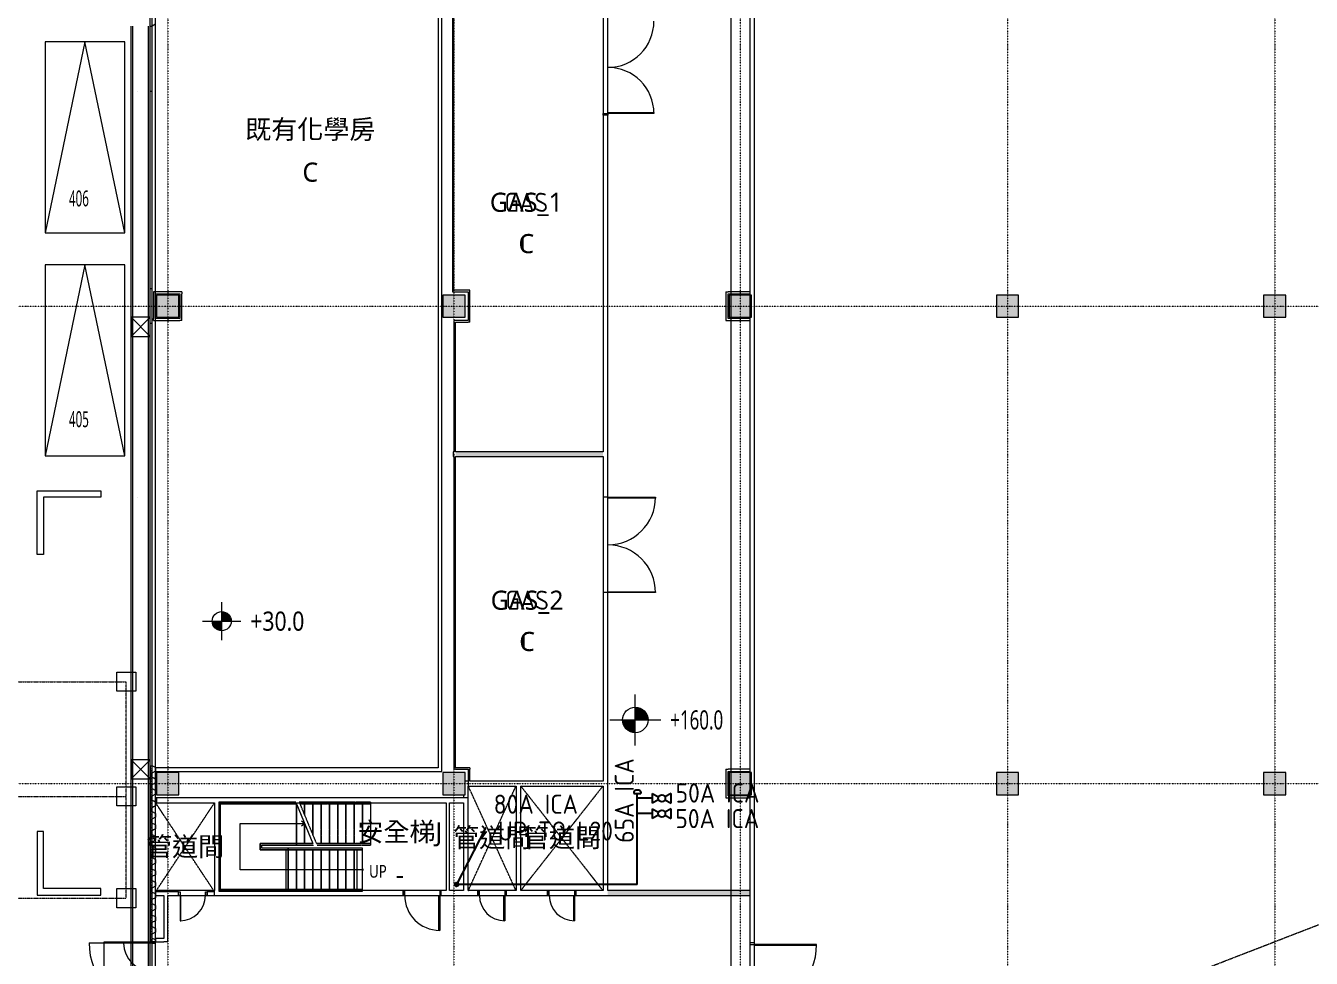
# Model space of a CAD drawing. Extents: x -76427 to 292734, y -42117 to 131250.
# Drawn here: x -4463 to 35949, y 24513 to 53810 of the extents above; entities that cross this region are included whole.
import ezdxf
from ezdxf.enums import TextEntityAlignment as Align

# ---------------------------------------------------------------- set-up
doc = ezdxf.new("R2010")
doc.units = 0
doc.header["$LTSCALE"] = 10
for name, pattern in [('H12PL1$0$DOTK2', [0.0166, 0.0083, -0.0083]), ('H12PL1$0$HIDDEN', [0.4, 0.3, -0.1]), ('H12PL1$0$JJP_三點線', [0.9, 0.3, -0.15, 0, -0.15, 0, -0.15, 0, -0.15]), ('H12PL1$0$JJP_虛線(退縮線、投影線、地下室範圍、非屬本工程、圖面分區)', [0.45, 0.3, -0.15]), ('H12PL1$0$虛線', [0.846667, 0.423333, -0.423333]), ('XFM7P10ICA$0$H12PL1$0$JJP_三點線', [0.9, 0.3, -0.15, 0, -0.15, 0, -0.15, 0, -0.15]), ('XFM7P10ICA$0$H12PL1$0$JJP_虛線(退縮線、投影線、地下室範圍、非屬本工程、圖面分區)', [0.45, 0.3, -0.15])]:
    doc.linetypes.add(name, pattern=pattern)
for name, color, linetype in [('H12PL1$0$A-LABEL-HIGH.200K', 252, 'Continuous'), ('H12PL1$0$A-OBJE-2D', 252, 'Continuous'), ('H12PL1$0$A-STRS', 252, 'Continuous'), ('H12PL1$0$A-TEXT', 252, 'Continuous'), ('H12PL1$0$A-WALL-EX', 252, 'Continuous'), ('H12PL1$0$A-WALL-IN', 252, 'Continuous'), ('H12PL1$0$A-ZONE', 252, 'Continuous'), ('H12PL1$0$Door', 252, 'Continuous'), ('H12PL1$0$Hattch', 252, 'Continuous'), ('H12PL1$0$L10_14_Defpoints', 252, 'Continuous'), ('H12PL1$0$L10_14_PKG', 252, 'Continuous'), ('H12PL1$0$L10_14_PKG-NN', 252, 'Continuous'), ('H12PL1$0$L10_14_SIAGE1', 252, 'Continuous'), ('H12PL1$0$L10_14_SIAGE2', 252, 'Continuous'), ('H12PL1$0$L10_14_STANTION新設', 252, 'Continuous'), ('H12PL1$0$L10_14_SUGATA3', 252, 'Continuous'), ('H12PL1$0$L10_14_SUGATA4', 252, 'Continuous'), ('H12PL1$0$L10_14_TATEGU1', 252, 'Continuous'), ('H12PL1$0$L10_14_TATEGU3', 252, 'Continuous'), ('H12PL1$0$S-COL', 252, 'Continuous'), ('H12PL1$0$S-FNDN', 252, 'Continuous'), ('H12PL1$0$S-GRID', 252, 'Continuous'), ('XFM7P10ICA$0$H12PL1$0$A-TEXT-修改說明', 252, 'Continuous'), ('XFM7P10ICA$0$H12PL1$0$A-WALL-EX', 252, 'Continuous'), ('XFM7P10ICA$0$H12PL1$0$A-WALL-IN', 252, 'Continuous'), ('XFM7P10ICA$0$H12PL1$0$A-ZONE', 252, 'Continuous'), ('XFM7P10ICA$0$H12PL1$0$Door', 252, 'Continuous'), ('XFM7P10ICA$0$H12PL1$0$Hattch', 252, 'Continuous'), ('XFM7P10ICA$0$H12PL1$0$L-ROAD', 252, 'Continuous'), ('XFM7P10ICA$0$H12PL1$0$S-COL', 252, 'Continuous'), ('XFM7P10ICA$0$H12PL1$0$S-FNDN', 252, 'Continuous'), ('XFM7P10ICA$0$H12PL1$0$S-GRID', 252, 'Continuous'), ('XFM7P10ICA$0$H12PL1$0$S-SLAB-SHOW', 252, 'Continuous'), ('XFM7P10ICA$0$PIPE', 2, 'Continuous'), ('XFM7P10ICA$0$PIPE-TEXT', 1, 'Continuous'), ('XFM7P10ICA$0$U-ICA-PIPE-P2', 4, 'Continuous'), ('XFM7P10ICA$0$U-ICA-TXT', 3, 'Continuous'), ('XFM7P10ICA$0$U-ICA-VALVE', 2, 'Continuous')]:
    doc.layers.add(name, color=color, linetype=linetype)
doc.styles.add('H12PL1$0$Standard', font='', dxfattribs={"width": 0.8})
doc.styles.add('XFM7P10ICA$0$aa-txt', font='isocp.shx', dxfattribs={"bigfont": 'chineset'})
doc.styles.add('XFM7P10ICA$0$H12PL1$0$Standard', font='isocp.shx', dxfattribs={"bigfont": 'chineset.shx'})
doc.styles.get('H12PL1$0$Standard').set_extended_font_data('Microsoft JhengHei')

# ---------------------------------------------------------------- blocks, each defined once
blk = doc.blocks.new('*U254')
for p, q in [((-150, 75), (-49, 25)), ((150, 75), (49, 25)), ((-49, -25), (-150, -75)), ((49, -25), (150, -75))]:
    blk.add_line(p, q)
for points in [[(-150, 75), (-150, -75)], [(150, -75), (150, 75)]]:
    blk.add_lwpolyline(points)
blk.add_circle((0, 0), 55)
blk = doc.blocks.new('XFM7P10ICA$0$Ca-065')
for p, q in [((-3.7, -1.7), (-3.7, 0)), ((3.7, 0), (-3.7, 0)), ((3.7, -1.7), (3.7, 0))]:
    blk.add_line(p, q)
for centre, radius, start, end in [((-2.1, -1.7), 1.56, 180, 241.7155), ((0, 2.2), 5.98, 241.7155, 298.2845), ((2.1, -1.7), 1.56, 298.2845, 0)]:
    blk.add_arc(centre, radius, start, end)
blk = doc.blocks.new('XFM7P10ICA$0$H12PL1')
at = {"layer": 'XFM7P10ICA$0$H12PL1$0$Hattch', "linetype": 'Continuous', "lineweight": 0}
for points in [[(-350, 44650), (350, 44650), (350, 45350), (-350, 45350)], [(8650, 44650), (9350, 44650), (9350, 45350), (8650, 45350)], [(17650, 44650), (18350, 44650), (18350, 45350), (17650, 45350)], [(26050, 44650), (26750, 44650), (26750, 45350), (26050, 45350)], [(34450, 44650), (35150, 44650), (35150, 45350), (34450, 45350)], [(8975, 40425), (8975, 40275), (9000, 40275), (9000, 40425)], [(9050, 40425), (9050, 40275), (13685, 40275), (13685, 40425)], [(1698.32, 35102.69), (1998.32, 35102.69), (1975.49, 35217.5), (1910.46, 35314.82), (1813.13, 35379.85), (1698.32, 35402.69)], [(1698.32, 35102.69), (1398.32, 35102.69), (1421.16, 34987.89), (1486.19, 34890.56), (1583.52, 34825.53), (1698.32, 34802.69)], [(-350, 29650), (350, 29650), (350, 30350), (-350, 30350)], [(8650, 29650), (9350, 29650), (9350, 30350), (8650, 30350)], [(17650, 29650), (18350, 29650), (18350, 30350), (17650, 30350)], [(26050, 29650), (26750, 29650), (26750, 30350), (26050, 30350)], [(34450, 29650), (35150, 29650), (35150, 30350), (34450, 30350)], [(13835, 26490), (18300, 26490), (18300, 26640), (13835, 26640)]]:
    blk.add_hatch(color=256, dxfattribs=at).paths.add_polyline_path(points)
at = {"layer": 'XFM7P10ICA$0$H12PL1$0$A-TEXT-修改說明', "lineweight": 0}
blk.add_lwpolyline([(-2000, 23524.5), (-2000, 25024.5), (-500, 25024.5)], dxfattribs=at)
at = {"layer": 'XFM7P10ICA$0$H12PL1$0$A-WALL-EX', "linetype": 'XFM7P10ICA$0$H12PL1$0$JJP_虛線(退縮線、投影線、地下室範圍、非屬本工程、圖面分區)', "lineweight": 0}
blk.add_line((-500, 82879.97), (-500, -2529.97), dxfattribs=at)
at = {"layer": 'XFM7P10ICA$0$H12PL1$0$A-WALL-EX', "lineweight": 0}
for p, q in [((-500, 25024.5), (-500, 25067.5)), ((-380, 25024.5), (-380, 25067.5)), ((-500, 25024.5), (-400, 25024.5)), ((-400, 25024.5), (-380, 25024.5))]:
    blk.add_line(p, q, dxfattribs=at)
at = {"layer": 'XFM7P10ICA$0$H12PL1$0$A-WALL-EX', "linetype": 'XFM7P10ICA$0$H12PL1$0$JJP_虛線(退縮線、投影線、地下室範圍、非屬本工程、圖面分區)', "lineweight": 0, "flags": 128}
for points in [[(-500.03, 83000), (-500.03, -2650)], [(-380, -2529.97), (-380, 82879.97)], [(-500, 53800), (-500, 30550)], [(-380, 30550), (-380, 53800)]]:
    blk.add_lwpolyline(points, dxfattribs=at)
at = {"layer": 'XFM7P10ICA$0$H12PL1$0$A-WALL-EX', "lineweight": 0, "flags": 128}
for points in [[(8499.5, 59499.5), (8499.5, 30500.5)], [(8619.5, 30500.5), (8619.5, 59619.5)], [(-500, 54650), (-500, 53800)], [(-380, 53800), (-380, 54650)], [(-500, 30550), (-500, 25024.5)], [(8499.5, 30500.5), (-380.5, 30500.5)], [(-380.5, 30500.5), (-380.5, 30380.5)], [(-380.5, 30380.5), (8619.5, 30380.5)], [(-380, 25024.5), (-380, 30550)], [(8619.5, 30380.5), (8619.5, 30500.5)]]:
    blk.add_lwpolyline(points, dxfattribs=at)
at = {"layer": 'XFM7P10ICA$0$H12PL1$0$A-WALL-IN', "lineweight": 0}
blk.add_line((-380, 25137.5), (-380, 25024.5), dxfattribs=at)
at = {"layer": 'XFM7P10ICA$0$H12PL1$0$A-WALL-IN', "lineweight": 0, "flags": 128}
for points in [[(18450, 5150), (18450, 81950)], [(13835, 26640), (13835, 67075)], [(8950, 59550), (8950, 45450)], [(18300, 59550), (18300, 45450)], [(9000, 45500), (9000, 54925)], [(13685, 54925), (13685, 40425)], [(8950, 45450), (9000, 45450)], [(9450, 45500), (9000, 45500)], [(9000, 45450), (9450, 45450)], [(9500, 45500), (9450, 45500)], [(9450, 45450), (9450, 44550)], [(9500, 44500), (9500, 45500)], [(17550, 45450), (17615, 45450)], [(17550, 45450), (17550, 44615)], [(18300, 45450), (17615, 45450)], [(17615, 45385), (18300, 45385)], [(17615, 44615), (17615, 45385)], [(18300, 45385), (18300, 45350)], [(9000, 44550), (9000, 44500)], [(9450, 44550), (9000, 44550)], [(9000, 44500), (9000, 40425)], [(9050, 40425), (9050, 44500)], [(9050, 44500), (9450, 44500)], [(9500, 44500), (9450, 44500)], [(17550, 44615), (17550, 44550)], [(17550, 44550), (18300, 44550)], [(18300, 44615), (17615, 44615)], [(18300, 44650), (18300, 44615)], [(18300, 44550), (18300, 30450)], [(9000, 40425), (8975, 40425)], [(8975, 40425), (8975, 40275)], [(13685, 40425), (9050, 40425)], [(8975, 40275), (9000, 40275)], [(9000, 40275), (9000, 30450)], [(9050, 40275), (13685, 40275)], [(9050, 30500), (9050, 40275)], [(13685, 40275), (13685, 30075)], [(9050, 30450), (9000, 30450)], [(9500, 30500), (9050, 30500)], [(9050, 30450), (9450, 30450)], [(9450, 30450), (9450, 30075)], [(9500, 30500), (9500, 30450)], [(9500, 30075), (9500, 30450)], [(17550, 30450), (17615, 30450)], [(17550, 30450), (17550, 29615)], [(18300, 30450), (17615, 30450)], [(17615, 30385), (18300, 30385)], [(17615, 29615), (17615, 30385)], [(18300, 30385), (18300, 30350)], [(9450, 30075), (9450, 29925)], [(9450, 29925), (10950, 29925)], [(13685, 30075), (9500, 30075)], [(10950, 29925), (10950, 26640)], [(11100, 26640), (11100, 29925)], [(11100, 29925), (13685, 29925)], [(13685, 29925), (13685, 26640)], [(9450, 29550), (-350, 29550)], [(-350, 29550), (-350, 29400)], [(9450, 29400), (9450, 29550)], [(17550, 29615), (17550, 29550)], [(17550, 29550), (18300, 29550)], [(18300, 29615), (17615, 29615)], [(18300, 29650), (18300, 29615)], [(18300, 29550), (18300, 26640)], [(-350, 29400), (1475, 29400)], [(1475, 29400), (1475, 26640)], [(1625, 26640), (1625, 29400)], [(1625, 29400), (8750, 29400)], [(8750, 29400), (8750, 26640)], [(8862.5, 26640), (8862.5, 29400)], [(8862.5, 29400), (9300, 29400)], [(9300, 29400), (9300, 26640)], [(9450, 26640), (9450, 29400)], [(1475, 26640), (-380.5, 26640)], [(-380.5, 26640), (-380.5, 26490)], [(-380.5, 26490), (-125, 26490)], [(-125, 26490), (-125, 25137.5)], [(0, 25024.5), (0, 26490)], [(0, 26490), (13835, 26490)], [(8750, 26640), (1625, 26640)], [(9300, 26640), (8862.5, 26640)], [(10950, 26640), (9450, 26640)], [(13685, 26640), (11100, 26640)], [(18300, 26640), (13835, 26640)], [(13835, 26490), (18300, 26490)], [(18300, 26490), (18300, 15350)], [(-125, 25137.5), (-380, 25137.5)], [(-380, 25024.5), (-125, 25024.5)], [(0, 25024.5), (-125, 25024.5)]]:
    blk.add_lwpolyline(points, dxfattribs=at)
at = {"layer": 'XFM7P10ICA$0$H12PL1$0$Door', "lineweight": 0}
for p, q in [((-500, 25024.5), (-500, 25067.5)), ((-500, 25024.5), (-500, 25067.5)), ((-380, 25024.5), (-380, 25067.5)), ((-380, 25024.5), (-380, 25067.5)), ((-500, 24992.5), (-1386, 24992.5)), ((-500, 25024.5), (-500, 24992.5)), ((-400, 25024.5), (-500, 25024.5)), ((-500, 25024.5), (-400, 25024.5)), ((-500, 25024.5), (-400, 25024.5)), ((-500, 24992.5), (-400, 24992.5)), ((-400, 24992.5), (-400, 25024.5)), ((-400, 25024.5), (-380, 25024.5)), ((-400, 25024.5), (-380, 25024.5))]:
    blk.add_line(p, q, dxfattribs=at)
blk.add_arc((-500, 24992.5), 886, 180, 270, dxfattribs=at)
at = {"layer": 'XFM7P10ICA$0$H12PL1$0$Hattch', "lineweight": 0}
for p, q in [((-381.68, 53854.9), (-491.49, 53800)), ((-380, 53853.87), (-487.73, 53800)), ((-381.68, 30387.42), (-500, 30328.26)), ((-500, 30203.46), (-500, 30327.22)), ((-380, 30386.38), (-498.32, 30327.22)), ((-498.32, 30326.18), (-498.32, 30204.5)), ((-381.68, 30505.34), (-471, 30550)), ((-380, 30506.38), (-467.25, 30550)), ((-381.68, 30505.34), (-381.68, 30387.42)), ((-380, 30506.38), (-380, 30386.38)), ((-381.68, 30144.3), (-500, 30203.46)), ((-381.68, 30026.38), (-500, 29967.22)), ((-500, 29842.42), (-500, 29966.18)), ((-380, 30145.34), (-498.32, 30204.5)), ((-380, 30025.34), (-498.32, 29966.18)), ((-498.32, 29965.14), (-498.32, 29843.46)), ((-381.68, 30144.3), (-381.68, 30026.38)), ((-380, 30145.34), (-380, 30025.34)), ((-381.68, 29783.26), (-500, 29842.42)), ((-381.68, 29665.34), (-500, 29606.18)), ((-500, 29481.38), (-500, 29605.14)), ((-380, 29784.3), (-498.32, 29843.46)), ((-380, 29664.3), (-498.32, 29605.14)), ((-498.32, 29604.1), (-498.32, 29482.42)), ((-381.68, 29783.26), (-381.68, 29665.34)), ((-380, 29784.3), (-380, 29664.3)), ((-381.68, 29422.22), (-500, 29481.38)), ((-381.68, 29304.3), (-500, 29245.14)), ((-500, 29120.35), (-500, 29244.1)), ((-381.68, 29061.19), (-500, 29120.35)), ((-380, 29423.26), (-498.32, 29482.42)), ((-380, 29303.26), (-498.32, 29244.1)), ((-498.32, 29243.06), (-498.32, 29121.38)), ((-380, 29062.22), (-498.32, 29121.38)), ((-381.68, 29422.22), (-381.68, 29304.3)), ((-380, 29423.26), (-380, 29303.26)), ((-381.68, 28943.26), (-500, 28884.1)), ((-500, 28759.31), (-500, 28883.06)), ((-381.68, 28700.15), (-500, 28759.31)), ((-380, 28942.22), (-498.32, 28883.06)), ((-498.32, 28882.03), (-498.32, 28760.35)), ((-380, 28701.19), (-498.32, 28760.35)), ((-381.68, 29061.19), (-381.68, 28943.26)), ((-381.68, 28700.15), (-381.68, 28582.22)), ((-380, 29062.22), (-380, 28942.22)), ((-380, 28701.19), (-380, 28581.19)), ((-381.68, 28582.22), (-500, 28523.06)), ((-500, 28398.27), (-500, 28522.03)), ((-381.68, 28339.11), (-500, 28398.27)), ((-380, 28581.19), (-498.32, 28522.03)), ((-498.32, 28520.99), (-498.32, 28399.31)), ((-380, 28340.15), (-498.32, 28399.31)), ((-381.68, 28339.11), (-381.68, 28221.19)), ((-380, 28340.15), (-380, 28220.15)), ((-381.68, 28221.19), (-500, 28162.03)), ((-500, 28037.23), (-500, 28160.99)), ((-381.68, 27978.07), (-500, 28037.23)), ((-380, 28220.15), (-498.32, 28160.99)), ((-498.32, 28159.95), (-498.32, 28038.27)), ((-380, 27979.11), (-498.32, 28038.27)), ((-381.68, 27978.07), (-381.68, 27860.15)), ((-380, 27979.11), (-380, 27859.11)), ((-381.68, 27860.15), (-500, 27800.99)), ((-500, 27676.19), (-500, 27799.95)), ((-381.68, 27617.03), (-500, 27676.19)), ((-381.68, 27499.11), (-500, 27439.95)), ((-380, 27859.11), (-498.32, 27799.95)), ((-498.32, 27798.91), (-498.32, 27677.23)), ((-380, 27618.07), (-498.32, 27677.23)), ((-380, 27498.07), (-498.32, 27438.91)), ((-381.68, 27617.03), (-381.68, 27499.11)), ((-380, 27618.07), (-380, 27498.07)), ((-500, 27315.15), (-500, 27438.91)), ((-381.68, 27255.99), (-500, 27315.15)), ((-381.68, 27138.07), (-500, 27078.91)), ((-500, 26954.12), (-500, 27077.87)), ((-498.32, 27437.87), (-498.32, 27316.19)), ((-380, 27257.03), (-498.32, 27316.19)), ((-380, 27137.03), (-498.32, 27077.87)), ((-498.32, 27076.83), (-498.32, 26955.15)), ((-381.68, 27255.99), (-381.68, 27138.07)), ((-380, 27257.03), (-380, 27137.03)), ((-381.68, 26894.96), (-500, 26954.12)), ((-381.68, 26777.03), (-500, 26717.87)), ((-500, 26593.08), (-500, 26716.83)), ((-380, 26895.99), (-498.32, 26955.15)), ((-380, 26775.99), (-498.32, 26716.83)), ((-498.32, 26715.8), (-498.32, 26594.12)), ((-381.68, 26894.96), (-381.68, 26777.03)), ((-380, 26895.99), (-380, 26775.99)), ((-381.68, 26533.92), (-500, 26593.08)), ((-381.68, 26415.99), (-500, 26356.83)), ((-500, 26232.04), (-500, 26355.8)), ((-380, 26534.96), (-498.32, 26594.12)), ((-380, 26414.96), (-498.32, 26355.8)), ((-498.32, 26354.76), (-498.32, 26233.08)), ((-381.68, 26533.92), (-381.68, 26415.99)), ((-380, 26534.96), (-380, 26414.96)), ((-381.68, 26172.88), (-500, 26232.04)), ((-381.68, 26054.96), (-500, 25995.8)), ((-500, 25871), (-500, 25994.76)), ((-381.68, 25811.84), (-500, 25871)), ((-380, 26173.92), (-498.32, 26233.08)), ((-380, 26053.92), (-498.32, 25994.76)), ((-498.32, 25993.72), (-498.32, 25872.04)), ((-380, 25812.88), (-498.32, 25872.04)), ((-381.68, 26172.88), (-381.68, 26054.96)), ((-380, 26173.92), (-380, 26053.92)), ((-381.68, 25693.92), (-500, 25634.76)), ((-500, 25509.96), (-500, 25633.72)), ((-381.68, 25450.8), (-500, 25509.96)), ((-380, 25692.88), (-498.32, 25633.72)), ((-498.32, 25632.68), (-498.32, 25511)), ((-380, 25451.84), (-498.32, 25511)), ((-381.68, 25811.84), (-381.68, 25693.92)), ((-380, 25812.88), (-380, 25692.88)), ((-381.68, 25332.88), (-500, 25273.72)), ((-381.68, 25089.76), (-500, 25148.92)), ((-380, 25331.84), (-498.32, 25272.68)), ((-498.32, 25271.64), (-498.32, 25149.96)), ((-380, 25090.8), (-498.32, 25149.96)), ((-381.68, 25450.8), (-381.68, 25332.88)), ((-381.68, 25089.76), (-381.68, 25024.5)), ((-380, 25451.84), (-380, 25331.84)), ((-380, 25090.8), (-380, 25024.5))]:
    blk.add_line(p, q, dxfattribs=at)
at = {"layer": 'XFM7P10ICA$0$H12PL1$0$L-ROAD', "lineweight": 0, "flags": 128}
blk.add_lwpolyline([(250600, 106000), (18950, 106000, -0.41421356), (17450, 107500), (2450, 107500.37), (-15800, 107500.37), (-15800, 340), (-550, 340), (-550, 83050), (17450, 83050), (17450, 91750), (18050, 91750), (18050, 90550), (68100, 90550), (68100, 93810), (77100, 93810), (77100, 90550), (77400, 90550), (77400, 99500), (127200, 99500), (127200, 90500), (151200, 90500)], format="xyb", dxfattribs=at)
at = {"layer": 'XFM7P10ICA$0$H12PL1$0$S-COL', "lineweight": 0, "flags": 128}
for points in [[(-350, 44650), (350, 44650), (350, 45350), (-350, 45350)], [(8650, 44650), (9350, 44650), (9350, 45350), (8650, 45350)], [(17650, 44650), (18350, 44650), (18350, 45350), (17650, 45350)], [(26050, 44650), (26750, 44650), (26750, 45350), (26050, 45350)], [(34450, 44650), (35150, 44650), (35150, 45350), (34450, 45350)], [(-350, 29650), (350, 29650), (350, 30350), (-350, 30350)], [(8650, 29650), (9350, 29650), (9350, 30350), (8650, 30350)], [(17650, 29650), (18350, 29650), (18350, 30350), (17650, 30350)], [(26050, 29650), (26750, 29650), (26750, 30350), (26050, 30350)], [(34450, 29650), (35150, 29650), (35150, 30350), (34450, 30350)]]:
    blk.add_lwpolyline(points, close=True, dxfattribs=at)
at = {"layer": 'XFM7P10ICA$0$H12PL1$0$S-FNDN', "lineweight": 0, "flags": 128}
blk.add_lwpolyline([(17700, 15300), (-480.5, 15300), (-480.5, -500), (93900, -500), (93900, 74700), (17700, 74700)], close=True, dxfattribs=at)
at = {"layer": 'XFM7P10ICA$0$H12PL1$0$S-GRID', "linetype": 'XFM7P10ICA$0$H12PL1$0$JJP_三點線', "lineweight": 0}
for p, q in [((0, 128250), (0, -28000)), ((9000, 128250), (9000, -28000)), ((18000, 128250), (18000, -28000)), ((26400, 128250), (26400, -28000)), ((34800, 128250), (34800, -28000)), ((-29000, 45000), (289600, 45000)), ((-29000, 30000), (289600, 30000))]:
    blk.add_line(p, q, dxfattribs=at)
at = {"layer": 'XFM7P10ICA$0$H12PL1$0$S-SLAB-SHOW', "lineweight": 0}
for p, q in [((1698.32, 34502.69), (1698.32, 35702.69)), ((1098.32, 35102.69), (2298.32, 35102.69))]:
    blk.add_line(p, q, dxfattribs=at)
blk.add_circle((1698.32, 35102.69), 300, dxfattribs=at)
at = {"layer": 'XFM7P10ICA$0$H12PL1$0$A-ZONE', "style": 'XFM7P10ICA$0$H12PL1$0$Standard'}
for s, p in [('GAS', (11273.51, 48562.73)), ('C', (11273.51, 47265.43)), ('GAS', (11298.51, 36062.73)), ('C', (11298.51, 34765.43))]:
    blk.add_text(s, height=600, dxfattribs=at).set_placement(p, align=Align.TOP_CENTER)
at = {"layer": 'XFM7P10ICA$0$H12PL1$0$S-SLAB-SHOW', "lineweight": 0, "insert": (2598.32, 34792.81), "char_height": 600, "attachment_point": 7, "style": 'XFM7P10ICA$0$H12PL1$0$Standard'}
blk.add_mtext('\\A1;{\\fMicrosoft JhengHei|b0|i0|c136|p34;\\W0.85;+30.0}', dxfattribs=at)
blk = doc.blocks.new('XFM7P10ICA')
at = {"layer": 'XFM7P10ICA$0$PIPE'}
h = blk.add_hatch(dxfattribs=at)
h.set_pattern_fill('ANSI31', color=256, scale=15, style=0)
h.set_pattern_definition([(45, (-28232.955, -37227.83), (-33.67596, 33.67596), [])])
edge = h.paths.add_edge_path()
edge.add_arc((9083.28832, 26830.2002), 57.15, 90, 270)
edge.add_arc((9083.28832, 26801.6252), 28.575, 270, 450)
edge.add_arc((9083.28832, 26858.7752), 28.575, 90, 270, ccw=False)
blk.add_lwpolyline([(9083.28832, 26887.3502, 1), (9083.28832, 26830.2002, -1), (9083.28832, 26773.0502, -1)], format="xyb", close=True, dxfattribs=at)
blk.add_circle((9083.28832, 26830.2002), 57.15, dxfattribs=at)
at = {"layer": 'XFM7P10ICA$0$PIPE-TEXT'}
blk.add_lwpolyline([(9985.67549, 28601.51085), (9083.28832, 26830.2002), (9083.28832, 26830.2002)], dxfattribs=at)
blk.add_solid([(9850.33687, 28446.00054), (10031.06893, 28690.61437), (9939.44039, 28400.60711)], dxfattribs=at)
at = {"layer": 'XFM7P10ICA$0$U-ICA-PIPE-P2'}
for p, q in [((14762.51797, 28894.93725), (14762.51797, 29686.25056)), ((14762.51797, 26834.6238), (14762.51797, 29638.57907)), ((15231.98314, 29538.73456), (14762.51797, 29538.73456)), ((15231.98314, 29057.02741), (14762.51797, 29057.02741)), ((14762.51797, 26834.6238), (9154.68792, 26834.6238))]:
    blk.add_line(p, q, dxfattribs=at)
blk.add_blockref('XFM7P10ICA$0$H12PL1', (0, 0))
at = {"layer": 'XFM7P10ICA$0$U-ICA-PIPE-P2', "xscale": 30, "yscale": 30, "zscale": 30, "rotation": 180}
blk.add_blockref('XFM7P10ICA$0$Ca-065', (14762.51797, 29686.25056), dxfattribs=at)
at = {"layer": 'XFM7P10ICA$0$U-ICA-VALVE', "xscale": 2, "yscale": 2, "zscale": 2}
for p in [(15531.98314, 29538.73456), (15531.98314, 29057.02741)]:
    blk.add_blockref('*U254', p, dxfattribs=at)
at = {"layer": 'XFM7P10ICA$0$U-ICA-TXT', "style": 'XFM7P10ICA$0$aa-txt'}
blk.add_text('65A ICA', height=600, rotation=90, dxfattribs=at).set_placement((14653.43875, 28139.33088))
for p in [(15966.88811, 29404.82328), (15958.53043, 28601.16274)]:
    blk.add_text('50A ICA', height=600, dxfattribs=at).set_placement(p)
at = {"layer": 'XFM7P10ICA$0$U-ICA-TXT', "extrusion": (0, 0, -1), "style": 'XFM7P10ICA$0$aa-txt', "text_generation_flag": 2}
for s, p in [('80A ICA', (-10247.1904, 29053.89108, 0)), ('UP TO L20', (-10389.19888, 28209.5487, 0))]:
    blk.add_text(s, height=600, dxfattribs=at).set_placement(p)
blk = doc.blocks.new('H12PL1')
at = {"layer": 'H12PL1$0$Hattch', "linetype": 'Continuous', "lineweight": 0}
for points in [[(14700, 32000), (15100, 32000), (15069.55, 32153.07), (14982.84, 32282.84), (14853.07, 32369.55), (14700, 32400)], [(14700, 32000), (14300, 32000), (14330.45, 31846.93), (14417.16, 31717.16), (14546.93, 31630.45), (14700, 31600)]]:
    blk.add_hatch(color=256, dxfattribs=at).paths.add_polyline_path(points)
at = {"layer": 'H12PL1$0$A-LABEL-HIGH.200K', "lineweight": 0}
for p, q in [((14700, 31200), (14700, 32800)), ((13900, 32000), (15500, 32000))]:
    blk.add_line(p, q, dxfattribs=at)
blk.add_circle((14700, 32000), 400, dxfattribs=at)
at = {"layer": 'H12PL1$0$A-OBJE-2D', "linetype": 'H12PL1$0$HIDDEN', "lineweight": 0}
for p, q in [((18450, 18700), (192000, 85950)), ((9450, 26640), (10950, 29925)), ((10950, 26640), (9450, 29925)), ((11100, 26640), (13685, 29925)), ((13685, 26640), (11100, 29925)), ((-380, 26602.5), (1475, 29400)), ((1475, 26602.5), (-380, 29400))]:
    blk.add_line(p, q, dxfattribs=at)
at = {"layer": 'H12PL1$0$A-STRS', "lineweight": 0}
for p, q in [((4024.2, 29420), (1605, 29420)), ((1605, 29420), (1605, 26620)), ((1655, 26670), (1655, 29370)), ((1655, 29370), (4045, 29370)), ((4045, 29370), (1655, 29370)), ((1655, 29370), (1655, 26670)), ((4045, 29370), (1655, 29370)), ((1655, 29370), (1655, 26670)), ((4045, 29370), (4045, 28120)), ((4045, 29370), (4045, 28120)), ((4045, 28120), (4045, 29370)), ((4045, 29370), (4045, 28120)), ((4045, 29370), (4565, 28120)), ((2280, 27295), (2280, 28745)), ((2280, 28745), (4045, 28745)), ((4045, 28745), (4305, 28745)), ((4305, 28745), (4205, 28820)), ((4205, 28670), (4305, 28745)), ((4305, 28745), (4305, 28120)), ((4305, 28120), (4305, 28745)), ((4305, 28745), (4305, 28120)), ((4045, 28120), (2905, 28120)), ((2905, 28120), (2905, 27920)), ((2905, 27920), (2905, 28120)), ((2905, 28120), (4045, 28120)), ((2905, 27920), (2905, 28120)), ((2905, 28120), (4045, 28120)), ((2905, 27920), (3785, 27920)), ((3715.58, 27920), (2905, 27920)), ((3785, 27920), (2905, 27920)), ((2955, 27970), (2955, 28070)), ((2955, 28070), (4045, 28070)), ((3785, 27970), (2955, 27970)), ((3785, 27920), (3715.58, 27920)), ((6125, 27970), (3785, 27970)), ((3785, 27970), (3785, 27920)), ((3785, 27920), (3785, 27970)), ((3785, 27920), (6125, 27920)), ((6125, 27920), (3785, 27920)), ((3785, 26670), (3785, 27920)), ((3785, 26670), (3785, 27920)), ((3785, 26670), (3785, 27920)), ((4045, 27920), (3785, 27920)), ((3785, 27920), (3785, 26670)), ((3785, 26670), (3785, 27920)), ((4045, 28070), (4045, 28120)), ((4565, 28120), (4045, 28120)), ((4045, 28120), (4045, 28070)), ((4045, 28120), (4565, 28120)), ((4045, 28120), (4305, 28120)), ((4045, 28070), (4585.8, 28070)), ((4045, 26670), (4045, 27920)), ((4305, 27920), (4045, 27920)), ((4045, 27920), (4045, 26670)), ((4045, 26670), (4045, 27920)), ((4305, 28120), (4565, 28120)), ((4305, 26670), (4305, 27920)), ((4565, 27920), (4305, 27920)), ((4305, 27920), (4305, 26670)), ((4305, 26670), (4305, 27920)), ((4565, 26670), (4565, 27920)), ((4825, 27920), (4565, 27920)), ((4565, 27920), (4565, 26670)), ((4565, 26670), (4565, 27920)), ((4825, 26670), (4825, 27920)), ((5085, 27920), (4825, 27920)), ((4825, 27920), (4825, 26670)), ((4825, 26670), (4825, 27920)), ((5085, 26670), (5085, 27920)), ((5345, 27920), (5085, 27920)), ((5085, 27920), (5085, 26670)), ((5085, 26670), (5085, 27920)), ((5345, 26670), (5345, 27920)), ((5605, 27920), (5345, 27920)), ((5345, 27920), (5345, 26670)), ((5345, 26670), (5345, 27920)), ((5605, 26670), (5605, 27920)), ((5865, 27920), (5605, 27920)), ((5605, 27920), (5605, 26670)), ((5605, 26670), (5605, 27920)), ((5865, 26670), (5865, 27920)), ((6125, 27920), (5865, 27920)), ((5865, 27920), (5865, 26670)), ((5865, 26670), (5865, 27920)), ((6125, 27920), (6125, 27970)), ((6125, 26670), (6125, 27920)), ((6125, 26670), (6125, 27920)), ((3785, 27295), (2280, 27295)), ((5865, 27295), (3785, 27295)), ((6125, 27295), (5865, 27295)), ((1605, 26620), (3785, 26620)), ((3785, 26670), (1655, 26670)), ((1655, 26670), (3715.58, 26670)), ((1655, 26670), (3785, 26670)), ((3715.58, 26670), (3785, 26670)), ((6125, 26670), (3785, 26670)), ((3785, 26670), (3785, 26620)), ((3785, 26620), (3785, 26670)), ((3785, 26670), (6125, 26670)), ((3785, 26670), (4045, 26670)), ((3785, 26620), (6125, 26620)), ((4045, 26670), (4305, 26670)), ((4305, 26670), (4565, 26670)), ((4565, 26670), (4825, 26670)), ((4825, 26670), (5085, 26670)), ((5085, 26670), (5345, 26670)), ((5345, 26670), (5605, 26670)), ((5605, 26670), (5865, 26670)), ((5865, 26670), (6125, 26670)), ((6125, 26620), (6125, 26670))]:
    blk.add_line(p, q, dxfattribs=at)
at = {"layer": 'H12PL1$0$A-STRS', "linetype": 'H12PL1$0$JJP_虛線(退縮線、投影線、地下室範圍、非屬本工程、圖面分區)', "lineweight": 0}
for p, q in [((4045, 29370), (4045, 28120)), ((6385, 29420), (4132.51, 29420)), ((4153.31, 29370), (6385, 29370)), ((4305, 29370), (4153.31, 29370)), ((4153.31, 29370), (4673.31, 28120)), ((4305, 29370), (4305, 29005.36)), ((4305, 29005.36), (4305, 29370)), ((4305, 29370), (4305, 29005.36)), ((4565, 29370), (4305, 29370)), ((4565, 29370), (4565, 28380.36)), ((4565, 28380.36), (4565, 29370)), ((4565, 29370), (4565, 28380.36)), ((4825, 29370), (4565, 29370)), ((4825, 29370), (4825, 28120)), ((4825, 28120), (4825, 29370)), ((4825, 29370), (4825, 28120)), ((5085, 29370), (4825, 29370)), ((5085, 29370), (5085, 28120)), ((5085, 28120), (5085, 29370)), ((5085, 29370), (5085, 28120)), ((5345, 29370), (5085, 29370)), ((5345, 29370), (5345, 28120)), ((5345, 28120), (5345, 29370)), ((5345, 29370), (5345, 28120)), ((5605, 29370), (5345, 29370)), ((5605, 29370), (5605, 28120)), ((5605, 28120), (5605, 29370)), ((5605, 29370), (5605, 28120)), ((5865, 29370), (5605, 29370)), ((5865, 29370), (5865, 28120)), ((5865, 28120), (5865, 29370)), ((5865, 29370), (5865, 28120)), ((6125, 29370), (5865, 29370)), ((6125, 29370), (6125, 28120)), ((6125, 28120), (6125, 29370)), ((6125, 29370), (6125, 28120)), ((6385, 29370), (6125, 29370)), ((6385, 29370), (6385, 29420)), ((6385, 28120), (6385, 29370)), ((3715.58, 27920), (3715.58, 26670)), ((6385, 28120), (4673.31, 28120)), ((4673.31, 28120), (4825, 28120)), ((4694.11, 28070), (6385, 28070)), ((4825, 28120), (5085, 28120)), ((5085, 28120), (5345, 28120)), ((5345, 28120), (5605, 28120)), ((5605, 28120), (5865, 28120)), ((5865, 28120), (6125, 28120)), ((5946.78, 27920), (5946.78, 26670)), ((6125, 28120), (6385, 28120)), ((6385, 28070), (6385, 28120))]:
    blk.add_line(p, q, dxfattribs=at)
at = {"layer": 'H12PL1$0$A-STRS', "linetype": 'H12PL1$0$虛線', "lineweight": 0}
for p, q in [((6385, 29370), (4153.31, 29370)), ((6385, 28120), (6385, 29370)), ((4673.31, 28120), (6385, 28120))]:
    blk.add_line(p, q, dxfattribs=at)
at = {"layer": 'H12PL1$0$A-STRS', "lineweight": 0, "flags": 128}
blk.add_lwpolyline([(6125, 27320, 1), (6125, 27270, 1)], format="xyb", close=True, dxfattribs=at)
at = {"layer": 'H12PL1$0$A-WALL-EX', "linetype": 'H12PL1$0$JJP_虛線(退縮線、投影線、地下室範圍、非屬本工程、圖面分區)', "lineweight": 0}
blk.add_line((-500, 82879.97), (-500, -2529.97), dxfattribs=at)
at = {"layer": 'H12PL1$0$A-WALL-EX', "linetype": 'H12PL1$0$JJP_虛線(退縮線、投影線、地下室範圍、非屬本工程、圖面分區)', "lineweight": 0, "flags": 128}
for points in [[(-500.03, 83000), (-500.03, -2650)], [(-380, -2529.97), (-380, 82879.97)], [(-500, 53800), (-500, 30550)], [(-380, 30550), (-380, 53800)]]:
    blk.add_lwpolyline(points, dxfattribs=at)
at = {"layer": 'H12PL1$0$A-WALL-EX', "lineweight": 0, "flags": 128}
for points in [[(8499.5, 59499.5), (8499.5, 30500.5)], [(8619.5, 30500.5), (8619.5, 59619.5)], [(-500, 54650), (-500, 53800)], [(-380, 53800), (-380, 54650)], [(-450, 45450), (-450, 45385)], [(450, 45450), (-450, 45450)], [(-450, 45385), (-450, 44615)], [(-385, 44615), (-385, 45385)], [(-385, 45385), (385, 45385)], [(385, 45385), (385, 44615)], [(450, 45450), (450, 45385)], [(450, 44550), (450, 45385)], [(-450, 44550), (-450, 44615)], [(-450, 44550), (385, 44550)], [(385, 44615), (-385, 44615)], [(450, 44550), (385, 44550)], [(-500, 30550), (-500, 16610)], [(8499.5, 30500.5), (-380.5, 30500.5)], [(-380.5, 30500.5), (-380.5, 30380.5)], [(-380.5, 30380.5), (8619.5, 30380.5)], [(-380, 16610), (-380, 30550)], [(8619.5, 30380.5), (8619.5, 30500.5)]]:
    blk.add_lwpolyline(points, dxfattribs=at)
at = {"layer": 'H12PL1$0$A-WALL-IN', "lineweight": 0}
for p, q in [((13835, 51000), (13685, 51000)), ((13835, 39000), (13685, 39000)), ((13835, 36000), (13685, 36000)), ((337.5, 26489.5), (337.5, 26602.5)), ((1237.5, 26489.5), (1237.5, 26602.5)), ((7400, 26490), (7400, 26640)), ((8600, 26490), (8600, 26640)), ((9750, 26490), (9750, 26640)), ((10650, 26490), (10650, 26640)), ((11942.5, 26490), (11942.5, 26640)), ((12842.5, 26490), (12842.5, 26640)), ((-380, 25137.5), (-380, 25024.5)), ((18450, 25000), (18300, 25000))]:
    blk.add_line(p, q, dxfattribs=at)
at = {"layer": 'H12PL1$0$A-WALL-IN', "lineweight": 0, "flags": 128}
for points in [[(18450, 25000), (18450, 67500)], [(8950, 59550), (8950, 45450)], [(18300, 59550), (18300, 45450)], [(9000, 45500), (9000, 54925)], [(13685, 51000), (13685, 40425)], [(13835, 39000), (13835, 51000)], [(8950, 45450), (9000, 45450)], [(9450, 45500), (9000, 45500)], [(9000, 45450), (9450, 45450)], [(9500, 45500), (9450, 45500)], [(9450, 45450), (9450, 44550)], [(9500, 44500), (9500, 45500)], [(17550, 45450), (17615, 45450)], [(17550, 45450), (17550, 44615)], [(18300, 45450), (17615, 45450)], [(17615, 45385), (18300, 45385)], [(17615, 44615), (17615, 45385)], [(18300, 45385), (18300, 45350)], [(9000, 44550), (9000, 44500)], [(9450, 44550), (9000, 44550)], [(9000, 44500), (9000, 40425)], [(9050, 40425), (9050, 44500)], [(9050, 44500), (9450, 44500)], [(9500, 44500), (9450, 44500)], [(17550, 44615), (17550, 44550)], [(17550, 44550), (18300, 44550)], [(18300, 44615), (17615, 44615)], [(18300, 44650), (18300, 44615)], [(18300, 44550), (18300, 30450)], [(9000, 40425), (8975, 40425)], [(8975, 40425), (8975, 40275)], [(13685, 40425), (9050, 40425)], [(8975, 40275), (9000, 40275)], [(9000, 40275), (9000, 30450)], [(9050, 40275), (13685, 40275)], [(9050, 30500), (9050, 40275)], [(13685, 40275), (13685, 39000)], [(13685, 36000), (13685, 30075)], [(13835, 26640), (13835, 36000)], [(9050, 30450), (9000, 30450)], [(9500, 30500), (9050, 30500)], [(9050, 30450), (9450, 30450)], [(9450, 30450), (9450, 30075)], [(9500, 30500), (9500, 30450)], [(9500, 30075), (9500, 30450)], [(17550, 30450), (17615, 30450)], [(17550, 30450), (17550, 29615)], [(18300, 30450), (17615, 30450)], [(17615, 30385), (18300, 30385)], [(17615, 29615), (17615, 30385)], [(18300, 30385), (18300, 30350)], [(9450, 30075), (9350, 30075)], [(9450, 26640), (9450, 29925)], [(9450, 29925), (10950, 29925)], [(13685, 30075), (9500, 30075)], [(10950, 29925), (10950, 26640)], [(11100, 26640), (11100, 29925)], [(11100, 29925), (13685, 29925)], [(13685, 29925), (13685, 26640)], [(9300, 29550), (-380, 29550)], [(-380, 29550), (-380, 29400)], [(9300, 29650), (9300, 29550)], [(17550, 29615), (17550, 29550)], [(17550, 29550), (18300, 29550)], [(18300, 29615), (17615, 29615)], [(18300, 29650), (18300, 29615)], [(18300, 29550), (18300, 26640)], [(-380, 29400), (1475, 29400)], [(1475, 29400), (1475, 26640)], [(1625, 26640), (1625, 29400)], [(1625, 29400), (8750, 29400)], [(8750, 29400), (8750, 26640)], [(8862.5, 26640), (8862.5, 29400)], [(8862.5, 29400), (9300, 29400)], [(9300, 29400), (9300, 26640)], [(337.5, 26602.5), (-380, 26602.5)], [(-380, 26602.5), (-380, 26489.5)], [(-380, 26489.5), (-125, 26489.5)], [(-125, 26489.5), (-125, 25137.5)], [(0, 26489.5), (337.5, 26489.5)], [(0, 25024.5), (0, 26489.5)], [(1475, 26602.5), (1237.5, 26602.5)], [(1237.5, 26489.5), (1475, 26489.5)], [(1475, 26490), (1475, 26640)], [(1475, 26489.5), (1475, 26602.5)], [(1475, 26490), (7400, 26490)], [(7400, 26640), (1625, 26640)], [(8750, 26640), (8600, 26640)], [(8600, 26490), (9750, 26490)], [(9300, 26640), (8862.5, 26640)], [(9750, 26640), (9450, 26640)], [(10950, 26640), (10650, 26640)], [(10650, 26490), (11942.5, 26490)], [(11942.5, 26640), (11100, 26640)], [(13685, 26640), (12842.5, 26640)], [(12842.5, 26490), (13835, 26490)], [(18300, 26640), (13835, 26640)], [(13835, 26490), (18300, 26490)], [(18300, 26490), (18300, 25000)], [(-125, 25137.5), (-380, 25137.5)], [(-380, 25024.5), (-125, 25024.5)], [(0, 25024.5), (-125, 25024.5)]]:
    blk.add_lwpolyline(points, dxfattribs=at)
at = {"layer": 'H12PL1$0$Door', "lineweight": 0}
for p, q in [((13685, 51000), (13685, 51050)), ((13685, 51050), (13835, 51050)), ((13835, 51000), (13685, 51000)), ((13835, 51080), (15285, 51080)), ((13835, 51050), (13835, 51080)), ((15285, 51050), (13835, 51050)), ((13835, 51050), (13835, 51000)), ((15285, 51080), (15285, 51050)), ((13835, 39000), (13685, 39000)), ((13835, 39000), (15335, 39000)), ((13835, 38970), (13835, 39000)), ((15335, 38970), (13835, 38970)), ((15335, 39000), (15335, 38970)), ((13835, 36000), (13685, 36000)), ((13835, 36030), (15335, 36030)), ((13835, 36000), (13835, 36030)), ((15335, 36000), (13835, 36000)), ((15335, 36030), (15335, 36000)), ((337.5, 26489.5), (337.5, 26602.5)), ((337.5, 26602.5), (387.5, 26602.5)), ((387.5, 26489.5), (337.5, 26489.5)), ((387.5, 26602.5), (387.5, 26489.5)), ((387.5, 26489.5), (387.5, 25689.5)), ((417.5, 26489.5), (387.5, 26489.5)), ((417.5, 25689.5), (417.5, 26489.5)), ((1187.5, 26489.5), (1187.5, 26602.5)), ((1187.5, 26602.5), (1237.5, 26602.5)), ((1237.5, 26489.5), (1187.5, 26489.5)), ((1237.5, 26602.5), (1237.5, 26489.5)), ((7450, 26640), (7400, 26640)), ((7400, 26640), (7400, 26490)), ((7400, 26490), (7450, 26490)), ((7450, 26490), (7450, 26640)), ((8520, 25390), (8520, 26490)), ((8520, 26490), (8550, 26490)), ((8600, 26640), (8550, 26640)), ((8550, 26640), (8550, 26490)), ((8550, 26490), (8550, 25390)), ((8550, 26490), (8600, 26490)), ((8600, 26490), (8600, 26640)), ((9800, 26640), (9750, 26640)), ((9750, 26640), (9750, 26490)), ((9750, 26490), (9800, 26490)), ((9800, 26490), (9800, 26640)), ((10570, 25690), (10570, 26490)), ((10570, 26490), (10600, 26490)), ((10650, 26640), (10600, 26640)), ((10600, 26640), (10600, 26490)), ((10600, 26490), (10600, 25690)), ((10600, 26490), (10650, 26490)), ((10650, 26490), (10650, 26640)), ((11992.5, 26640), (11942.5, 26640)), ((11942.5, 26640), (11942.5, 26490)), ((11942.5, 26490), (11992.5, 26490)), ((11992.5, 26490), (11992.5, 26640)), ((12762.5, 25690), (12762.5, 26490)), ((12762.5, 26490), (12792.5, 26490)), ((12842.5, 26640), (12792.5, 26640)), ((12792.5, 26640), (12792.5, 26490)), ((12792.5, 26490), (12792.5, 25690)), ((12792.5, 26490), (12842.5, 26490)), ((12842.5, 26490), (12842.5, 26640)), ((387.5, 25689.5), (417.5, 25689.5)), ((10600, 25690), (10570, 25690)), ((12792.5, 25690), (12762.5, 25690)), ((8550, 25390), (8520, 25390)), ((18450, 25000), (18300, 25000)), ((18300, 25000), (18300, 24950)), ((18300, 24950), (18450, 24950)), ((18450, 24950), (18450, 25000)), ((20400, 24950), (18450, 24950)), ((18450, 24950), (18450, 24920)), ((18450, 24920), (20400, 24920)), ((20400, 24920), (20400, 24950))]:
    blk.add_line(p, q, dxfattribs=at)
for centre, radius, start, end in [((13835, 53950), 1450, 270, 0), ((13835, 51050), 1450, 0, 90), ((13835, 39000), 1500, 270, 0), ((13835, 36000), 1500, 0, 90), ((387.5, 26489.5), 800, 270, 0), ((8550, 26490), 1100, 180, 270), ((10600, 26490), 800, 180, 270), ((12792.5, 26490), 800, 180, 270), ((18450, 24950), 1950, 270, 0)]:
    blk.add_arc(centre, radius, start, end, dxfattribs=at)
at = {"layer": 'H12PL1$0$L10_14_Defpoints', "lineweight": 0}
for p, q in [((-2440.08, 51750), (-2440.03, 51750)), ((-953.59, 51750), (-953.54, 51750)), ((-953.59, 51750), (-953.54, 51750)), ((-2440.08, 39000), (-2440.03, 39000)), ((-953.59, 39000), (-953.54, 39000)), ((-953.59, 39000), (-953.54, 39000)), ((-2440.08, 30000), (-2440.03, 30000)), ((-953.59, 30000), (-953.54, 30000))]:
    blk.add_line(p, q, dxfattribs=at)
at = {"layer": 'H12PL1$0$L10_14_PKG', "lineweight": 0, "flags": 128}
for points in [[(-1350, 47300), (-2600, 53300), (-3850, 47300)], [(-1350, 40300), (-2600, 46300), (-3850, 40300)]]:
    blk.add_lwpolyline(points, dxfattribs=at)
for points in [[(-1350, 47300), (-1350, 53300), (-3850, 53300), (-3850, 47300)], [(-1350, 40300), (-1350, 46300), (-3850, 46300), (-3850, 40300)]]:
    blk.add_lwpolyline(points, close=True, dxfattribs=at)
at = {"layer": 'H12PL1$0$L10_14_SIAGE1', "lineweight": 0, "flags": 128}
blk.add_lwpolyline([(-500, 30501.2), (-501.2, 30501.2), (-501.2, 30450.4)], dxfattribs=at)
at = {"layer": 'H12PL1$0$L10_14_SIAGE2', "lineweight": 0, "flags": 128}
for points in [[(-500, 30450.4), (-500, 30475.2)], [(-500, 30400.8), (-500, 30425.6)], [(-500, 30351.2), (-500, 30376)], [(-500, 30301.6), (-500, 30326.4)], [(-500, 30252), (-500, 30276.8)], [(-500, 30202.4), (-500, 30227.2)], [(-500, 30152.8), (-500, 30177.6)], [(-500, 30103.2), (-500, 30128)], [(-500, 30053.6), (-500, 30078.4)], [(-500, 30004), (-500, 30028.8)], [(-500, 29954.4), (-500, 29979.2)], [(-500, 29904.8), (-500, 29929.6)], [(-500, 29855.2), (-500, 29880)], [(-500, 29805.6), (-500, 29830.4)], [(-500, 29756), (-500, 29780.8)], [(-500, 29706.4), (-500, 29731.2)], [(-500, 29656.8), (-500, 29681.6)], [(-500, 29607.2), (-500, 29632)], [(-500, 29557.6), (-500, 29582.4)], [(-500, 29508), (-500, 29532.8)], [(-500, 29458.4), (-500, 29483.2)], [(-500, 29408.8), (-500, 29433.6)], [(-500, 29359.2), (-500, 29384)], [(-500, 29309.6), (-500, 29334.4)], [(-500, 29260), (-500, 29284.8)], [(-500, 29210.4), (-500, 29235.2)], [(-500, 29160.8), (-500, 29185.6)], [(-500, 29111.2), (-500, 29136)], [(-500, 29061.6), (-500, 29086.4)], [(-500, 29012), (-500, 29036.8)], [(-500, 28962.4), (-500, 28987.2)], [(-500, 28912.8), (-500, 28937.6)], [(-500, 28863.2), (-500, 28888)], [(-500, 28813.6), (-500, 28838.4)], [(-500, 28764), (-500, 28788.8)], [(-500, 28714.4), (-500, 28739.2)], [(-500, 28664.8), (-500, 28689.6)], [(-500, 28615.2), (-500, 28640)], [(-500, 28565.6), (-500, 28590.4)], [(-500, 28516), (-500, 28540.8)], [(-500, 28466.4), (-500, 28491.2)], [(-500, 28416.8), (-500, 28441.6)], [(-500, 28367.2), (-500, 28392)], [(-500, 28317.6), (-500, 28342.4)], [(-500, 28268), (-500, 28292.8)], [(-500, 28218.4), (-500, 28243.2)], [(-500, 28168.8), (-500, 28193.6)], [(-500, 28119.2), (-500, 28144)], [(-500, 28069.6), (-500, 28094.4)], [(-500, 28020), (-500, 28044.8)], [(-500, 27970.4), (-500, 27995.2)], [(-500, 27920.8), (-500, 27945.6)], [(-500, 27871.2), (-500, 27896)], [(-500, 27821.6), (-500, 27846.4)], [(-500, 27772), (-500, 27796.8)], [(-500, 27722.4), (-500, 27747.2)], [(-500, 27672.8), (-500, 27697.6)], [(-500, 27623.2), (-500, 27648)], [(-500, 27573.6), (-500, 27598.4)], [(-500, 27524), (-500, 27548.8)], [(-500, 27474.4), (-500, 27499.2)], [(-500, 27424.8), (-500, 27449.6)], [(-500, 27375.2), (-500, 27400)], [(-500, 27325.6), (-500, 27350.4)], [(-500, 27276), (-500, 27300.8)], [(-500, 27226.4), (-500, 27251.2)], [(-500, 27176.8), (-500, 27201.6)], [(-500, 27127.2), (-500, 27152)], [(-500, 27077.6), (-500, 27102.4)], [(-500, 27028), (-500, 27052.8)], [(-500, 26978.4), (-500, 27003.2)], [(-500, 26928.8), (-500, 26953.6)], [(-500, 26879.2), (-500, 26904)], [(-500, 26829.6), (-500, 26854.4)], [(-500, 26780), (-500, 26804.8)], [(-500, 26730.4), (-500, 26755.2)], [(-500, 26680.8), (-500, 26705.6)], [(-500, 26631.2), (-500, 26656)], [(-500, 26581.6), (-500, 26606.4)], [(-500, 26532), (-500, 26556.8)], [(-500, 26482.4), (-500, 26507.2)], [(-500, 26432.8), (-500, 26457.6)], [(-500, 26383.2), (-500, 26408)], [(-500, 26333.6), (-500, 26358.4)], [(-500, 26284), (-500, 26308.8)], [(-500, 26234.4), (-500, 26259.2)], [(-500, 26184.8), (-500, 26209.6)], [(-500, 26135.2), (-500, 26160)], [(-500, 26085.6), (-500, 26110.4)], [(-500, 26036), (-500, 26060.8)], [(-500, 25986.4), (-500, 26011.2)], [(-500, 25936.8), (-500, 25961.6)], [(-500, 25887.2), (-500, 25912)], [(-500, 25837.6), (-500, 25862.4)], [(-500, 25788), (-500, 25812.8)], [(-500, 25738.4), (-500, 25763.2)], [(-500, 25688.8), (-500, 25713.6)], [(-500, 25639.2), (-500, 25664)], [(-500, 25589.6), (-500, 25614.4)], [(-500, 25540), (-500, 25564.8)], [(-500, 25490.4), (-500, 25515.2)], [(-500, 25440.8), (-500, 25465.6)], [(-500, 25391.2), (-500, 25416)], [(-500, 25341.6), (-500, 25366.4)], [(-500, 25292), (-500, 25316.8)], [(-500, 25242.4), (-500, 25267.2)], [(-500, 25192.8), (-500, 25217.6)], [(-500, 25143.2), (-500, 25168)], [(-500, 25093.6), (-500, 25118.4)]]:
    blk.add_lwpolyline(points, dxfattribs=at)
at = {"layer": 'H12PL1$0$L10_14_STANTION新設', "linetype": 'H12PL1$0$DOTK2', "lineweight": 0}
for p, q in [((-14900, 33200), (-1300, 33200)), ((-1300, 26400), (-1300, 33200)), ((-14900, 29600), (-1300, 29600)), ((-14900, 26400), (-1300, 26400))]:
    blk.add_line(p, q, dxfattribs=at)
at = {"layer": 'H12PL1$0$L10_14_STANTION新設', "lineweight": 0, "flags": 128}
for points in [[(-1600, 33500), (-1000, 33500), (-1000, 32900), (-1600, 32900)], [(-1600, 29900), (-1000, 29900), (-1000, 29300), (-1600, 29300)], [(-1600, 26700), (-1000, 26700), (-1000, 26100), (-1600, 26100)]]:
    blk.add_lwpolyline(points, close=True, dxfattribs=at)
at = {"layer": 'H12PL1$0$L10_14_SUGATA3', "lineweight": 0}
for p, q in [((-1150, 18785), (-1150, 53800)), ((-1100, 18785), (-1100, 53800)), ((-600, 18785), (-600, 53800)), ((-550, 30550), (-550, 53800)), ((-550, 51750), (-500, 51750)), ((-1150, 44050), (-550, 44650)), ((-1150, 44650), (-550, 44050)), ((-1150, 30150), (-550, 30750)), ((-1150, 30750), (-550, 30150))]:
    blk.add_line(p, q, dxfattribs=at)
at = {"layer": 'H12PL1$0$L10_14_SUGATA3', "lineweight": 0, "flags": 128}
for points in [[(-1150, 44050), (-550, 44050), (-550, 44650), (-1150, 44650)], [(-3900, 37200), (-4100, 37200), (-4100, 39200), (-2100, 39200), (-2100, 39000), (-3900, 39000)], [(-1150, 30150), (-550, 30150), (-550, 30750), (-1150, 30750)], [(-3900, 28500), (-4100, 28500), (-4100, 26500), (-2100, 26500), (-2100, 26700), (-3900, 26700)]]:
    blk.add_lwpolyline(points, close=True, dxfattribs=at)
at = {"layer": 'H12PL1$0$L10_14_SUGATA4', "lineweight": 0}
for p, q in [((-550, 53800), (-550, 67460)), ((-550, 53800), (-500, 53800)), ((-500, 30550), (-550, 30550)), ((-550, 30550), (-550, 25060)), ((-500, 25060), (-550, 25060))]:
    blk.add_line(p, q, dxfattribs=at)
at = {"layer": 'H12PL1$0$L10_14_SUGATA4', "lineweight": 0, "flags": 128}
blk.add_lwpolyline([(-500, 44450), (-550, 44450), (-550, 45550), (-500, 45550)], dxfattribs=at)
at = {"layer": 'H12PL1$0$L10_14_TATEGU1', "lineweight": 0, "flags": 128}
blk.add_lwpolyline([(-500, 25035), (-510, 25035), (-510, 25060), (-500, 25060)], dxfattribs=at)
at = {"layer": 'H12PL1$0$L10_14_TATEGU3', "lineweight": 0}
blk.add_line((-2472, 25000), (-500, 25000), dxfattribs=at)
blk.add_arc((-472, 25000), 2000, 180, 269.197833, dxfattribs=at)
at = {"layer": 'H12PL1$0$S-COL', "lineweight": 0, "flags": 128}
for points in [[(-350, 44650), (350, 44650), (350, 45350), (-350, 45350)], [(8650, 44650), (9350, 44650), (9350, 45350), (8650, 45350)], [(17650, 44650), (18350, 44650), (18350, 45350), (17650, 45350)], [(26050, 44650), (26750, 44650), (26750, 45350), (26050, 45350)], [(34450, 44650), (35150, 44650), (35150, 45350), (34450, 45350)], [(-350, 29650), (350, 29650), (350, 30350), (-350, 30350)], [(8650, 29650), (9350, 29650), (9350, 30350), (8650, 30350)], [(17650, 29650), (18350, 29650), (18350, 30350), (17650, 30350)], [(26050, 29650), (26750, 29650), (26750, 30350), (26050, 30350)], [(34450, 29650), (35150, 29650), (35150, 30350), (34450, 30350)]]:
    blk.add_lwpolyline(points, close=True, dxfattribs=at)
at = {"layer": 'H12PL1$0$S-FNDN', "lineweight": 0, "flags": 128}
blk.add_lwpolyline([(43500, 74700), (18300, 74700), (18300, 15000), (18125, 15000), (18125, -550), (93300, -550), (93300, 74700)], close=True, dxfattribs=at)
at = {"layer": 'H12PL1$0$S-GRID', "linetype": 'H12PL1$0$JJP_三點線', "lineweight": 0}
for p, q in [((0, 128250), (0, -28000)), ((9000, 128250), (9000, -28000)), ((18000, 128250), (18000, -28000)), ((26400, 128250), (26400, -28000)), ((34800, 128250), (34800, -28000)), ((-29000, 45000), (289600, 45000)), ((-29000, 30000), (289600, 30000))]:
    blk.add_line(p, q, dxfattribs=at)
at = {"layer": 'H12PL1$0$A-LABEL-HIGH.200K', "lineweight": 0, "insert": (15800, 31690.12), "char_height": 600, "attachment_point": 7, "style": 'H12PL1$0$Standard'}
blk.add_mtext('\\A1;{\\W0.68;+160.0}', dxfattribs=at)
at = {"layer": 'H12PL1$0$A-TEXT', "linetype": 'Continuous', "lineweight": 0, "insert": (6331.22, 27242.93), "char_height": 400, "attachment_point": 4, "style": 'H12PL1$0$Standard'}
blk.add_mtext('\\A1;UP', dxfattribs=at)
at = {"layer": 'H12PL1$0$A-ZONE', "style": 'H12PL1$0$Standard'}
for s, p in [('既有化學房', (4483.54, 50856.45)), ('C', (4483.54, 49510)), ('GAS_1', (11273.51, 48564.76)), ('C', (11273.51, 47265.43)), ('GAS_2', (11298.51, 36062.73)), ('C', (11298.51, 34765.43)), ('安全梯J', (7297.91, 28785.24)), ('管道間', (10200, 28605.05)), ('管道間', (12392.5, 28605.05)), ('管道間', (547.5, 28323.8)), ('-', (7297.91, 27443.35))]:
    blk.add_text(s, height=600, dxfattribs=at).set_placement(p, align=Align.TOP_CENTER)
at = {"layer": 'H12PL1$0$L10_14_PKG-NN', "linetype": 'Continuous', "lineweight": 0, "char_height": 500, "attachment_point": 4, "style": 'H12PL1$0$Standard'}
for s, insert in [('\\A1;{\\W0.56;406}', (-3103.23, 48381.27)), ('\\A1;{\\W0.56;405}', (-3103.23, 41444.92))]:
    blk.add_mtext(s, dxfattribs=dict(at, insert=insert))

msp = doc.modelspace()

# ---------------------------------------------------------------- block references
msp.add_blockref('XFM7P10ICA', (0, 0))

# ---------------------------------------------------------------- next in the draw order: block references
msp.add_blockref('H12PL1', (0, 0))

doc.saveas('drawing.dxf')
